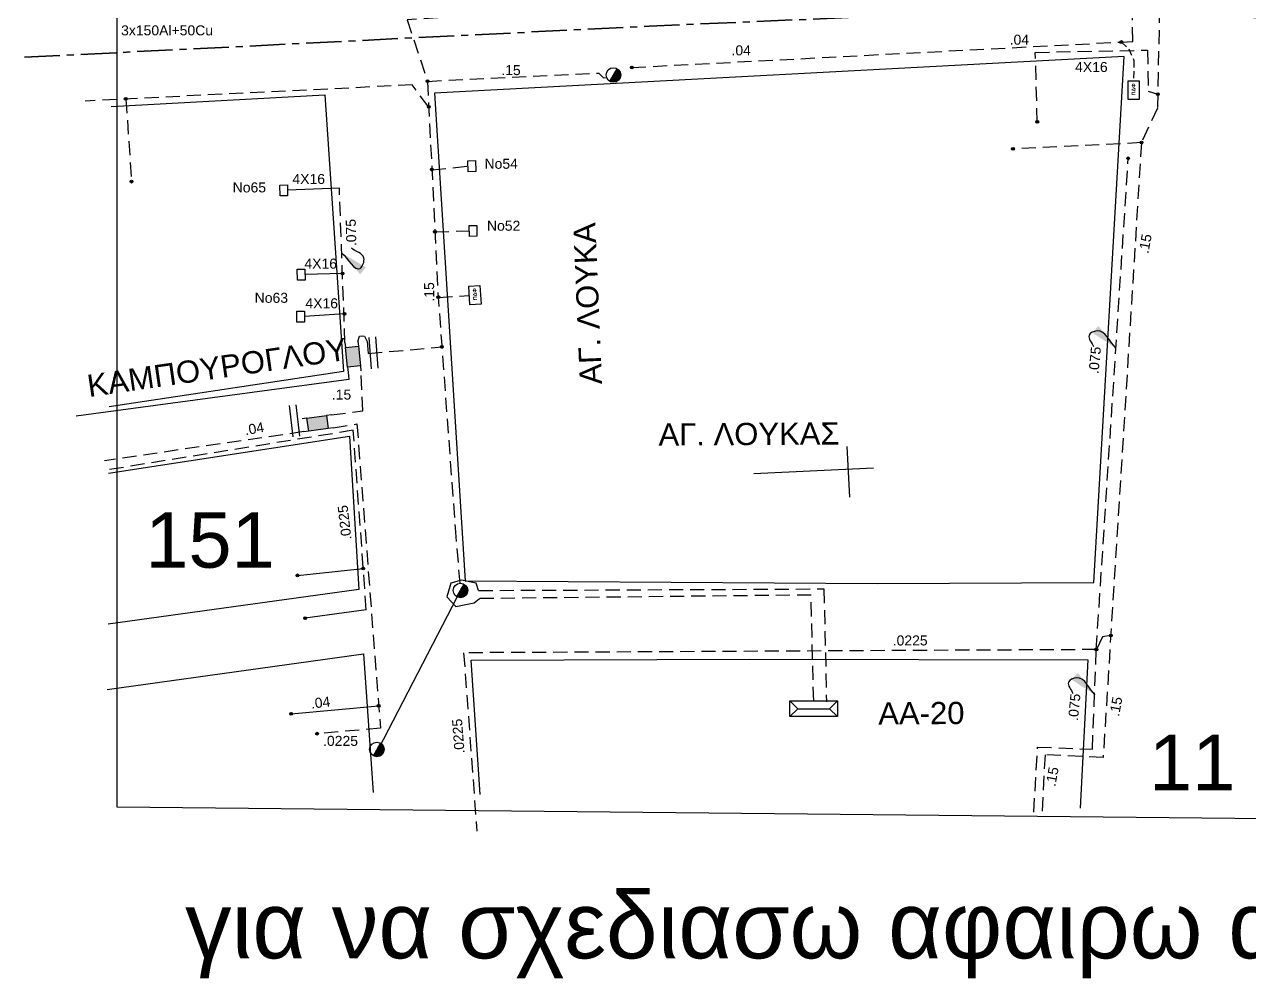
# Model space of a CAD drawing. Header units: millimetres. Extents: x 738 to 2138, y 37 to 533.
# Drawn here: x 738.9 to 849.2, y 37.3 to 123.2 of the extents above; entities that cross this region are included whole.
import ezdxf

# ---------------------------------------------------------------- set-up
doc = ezdxf.new("R2010")
doc.units = ezdxf.units.MM
doc.linetypes.add('CENTER', pattern=[50.8, 31.75, -6.35, 6.35, -6.35])
doc.linetypes.add('DASHED', pattern=[19.05, 12.7, -6.35])
for name, color, linetype in [('Link Box 4 Διευθύνσεων', 7, 'Continuous'), ('Pillar', 7, 'Continuous'), ('Pillar Δημοτικού Φωτισμού', 7, 'Continuous'), ('Άγνωστα', 7, 'Continuous'), ('Άγνωστα @ 1', 7, 'Continuous'), ('Γέφυρες Εναέριου Δικτύου', 7, 'Continuous'), ('Εναέρια παροχή ΧΤ 4x16', 7, 'Continuous'), ('Επιγραφές - Σχήματα', 7, 'Continuous'), ('Επιτοίχιο Κουτί', 7, 'Continuous'), ('Καλώδια ΧΤ   3x150+50AL', 7, 'DASHED'), ('Στύλος ΦΜ', 7, 'Continuous'), ('Στύλος ΦΜ @ 1', 7, 'Continuous'), ('Συνδέσεις', 7, 'Continuous'), ('Τομή', 7, 'Continuous'), ('Υποσταθμός πόλεως', 7, 'Continuous'), ('Υπόβαθρο ΔΕΗ', 7, 'Continuous'), ('Υπόγεια Καλώδια Δικτύου ΧΤ   .04', 7, 'DASHED'), ('Υπόγεια Καλώδια Δικτύου ΧΤ   .10', 7, 'DASHED'), ('Υπόγεια Καλώδια Δικτύου ΧΤ   .15', 7, 'DASHED'), ('Υπόγεια καλώδια Παροχών ΧΤ   .0225', 7, 'DASHED'), ('Υπόγεια καλώδια Παροχών ΧΤ   .075', 7, 'DASHED'), ('Υπόγεια καλώδια Παροχών ΧΤ   .15', 7, 'DASHED')]:
    doc.layers.add(name, color=color, linetype=linetype)
doc.styles.add('arial', font='arial.ttf')
doc.styles.get("Standard").update_dxf_attribs({"font": 'arial.ttf'})
doc.linetypes.add('SYN_LINE', pattern='A,0.5,-0.0001,["/\\/\\/\\/",Standard,S=0.1,R=0,X=0,Y=-0.05],-0.25', length=0.7501)
doc.dimstyles.new('ISO-25', dxfattribs={"dimtxt": 2.5, "dimasz": 2.5, "dimexe": 1.25, "dimexo": 0.625, "dimtad": 1, "dimtxsty": 'Standard', "dimcen": 2.5, "dimadec": 0, "dimazin": 0, "dimtfac": 1, "dimtmove": 0, "dimatfit": 3, "dimfxl": 1, "dimarcsym": 0})

# ---------------------------------------------------------------- blocks, each defined once
blk = doc.blocks.new('LINK BOX 4 ΑΝΑΧΩΡΗΣΕΩΝ')
at = {"layer": 'Link Box 4 Διευθύνσεων', "ltscale": 40}
blk.add_hatch(color=256, dxfattribs=at).paths.add_polyline_path([(-3.54, 0), (-3.54, -4.67), (3.54, -4.67), (3.54, 0)])
for p, q in [((-3.54, 0), (-5.33, 0)), ((5.33, 0), (3.54, 0)), ((-3.54, -4.67), (-5.33, -4.67)), ((5.33, -4.67), (3.54, -4.67))]:
    blk.add_line(p, q, dxfattribs=at)
blk.add_lwpolyline([(-3.54, -4.67), (-3.54, 0), (3.54, 0), (3.54, -4.67)], close=True, dxfattribs=at)
blk = doc.blocks.new('_ΣΥΝΔΕΣΗ')
at = {"layer": 'Συνδέσεις', "linetype": 'SYN_LINE', "ltscale": 40}
blk.add_hatch(color=256, dxfattribs=at).paths.add_polyline_path([(-116.75, 2339.64, 1), (-117.75, 2339.64, 1)])
at = {"layer": 'Συνδέσεις'}
blk.add_circle((-117.25, 2339.64), 0.5, dxfattribs=at)
blk = doc.blocks.new('ΥΠΑΡΧΩΝ ΤΣΙΜΕΝΤΕΝΙΟΣ ΣΤΥΛΟΣ')
at = {"layer": 'Στύλος ΦΜ'}
blk.add_hatch(color=7, dxfattribs=at).paths.add_polyline_path([(-1.29, -2.28, 0.574793), (2.62, 0, 0.268822), (1.3, 2.27)])
blk.add_line((-1.29, -2.28), (1.3, 2.27), dxfattribs=at)
blk.add_circle((0, 0), 2.62, dxfattribs=at)
at = {"layer": 'Στύλος ΦΜ', "flags": 4}
for tag, p in [('ΑΡΙΘΜΟΣ', (-4.68, 8.05)), ('ΤΥΠΟΣ', (-4.91, 3.03))]:
    blk.add_attdef(tag, p, '', height=4, dxfattribs=at)
blk = doc.blocks.new('PILLAR ΔΗΜΟΤΙΚΟΥ ΦΩΤΙΣΜΟΥ')
at = {"layer": 'Pillar Δημοτικού Φωτισμού', "ltscale": 40}
for p, q in [((-3.64, 2), (3.07, 2)), ((-3.64, -2), (-3.64, 2)), ((3.07, 2), (3.07, -2)), ((3.07, -2), (-3.64, -2))]:
    blk.add_line(p, q, dxfattribs=at)
at = {"layer": 'Pillar Δημοτικού Φωτισμού', "insert": (-2.13, 0.69), "char_height": 1.3575, "width": 109.961, "attachment_point": 1}
blk.add_mtext('{\\fArial|b1|i0|c161|p34;ΠΔΦ}', dxfattribs=at)
blk = doc.blocks.new('ΕΠΙΤΟΙΧΙΟ ΚΟΥΤΙ')
at = {"layer": 'Επιτοίχιο Κουτί', "ltscale": 40}
blk.add_lwpolyline([(-2.06, 1.35), (1.86, 1.35), (1.86, -1.39), (-2.06, -1.39)], close=True, dxfattribs=at)
blk = doc.blocks.new('ΤΟΜΗ')
at = {"layer": 'Τομή', "ltscale": 40}
for p, q in [((-5.68, 0), (5.68, 0)), ((5.68, -2.33), (-5.68, -2.33))]:
    blk.add_line(p, q, dxfattribs=at)
blk = doc.blocks.new('Pillar')
at = {"layer": 'Υποσταθμός πόλεως', "linetype": 'Continuous', "ltscale": 40}
blk.add_lwpolyline([(-8.57, 2.82), (8.57, 2.82), (8.57, -2.82), (-8.57, -2.82)], close=True, dxfattribs=at)
for points in [[(-5.75, 0), (-8.57, 2.82)], [(-8.57, -2.82), (-5.75, 0)], [(-5.75, 0), (5.75, 0)], [(5.75, 0), (8.57, 2.82)], [(8.57, -2.82), (5.75, 0)]]:
    blk.add_lwpolyline(points, dxfattribs=at)
at = {"layer": 'Pillar', "ltscale": 40}
blk.add_attdef('PILLAR', (-5.74, 3.71), '', height=2.52, dxfattribs=at)

msp = doc.modelspace()

# ---------------------------------------------------------------- linework, layer by layer
at = {"layer": 'Άγνωστα', "color": 62, "linetype": 'DASHED', "ltscale": 0.1}
for points in [[(747.99, 116.52), (748.49, 109.06)], [(775.54, 110.15), (778.79, 110.47)], [(775.81, 104.56), (778.9, 104.64)], [(776.12, 98.66), (778.91, 98.83)], [(768.87, 94.7), (769.01, 95.18), (769.28, 95.2), (769.46, 95.18), (769.7, 94.7), (769.79, 93.61), (776.44, 94.2)], [(809.92, 62.32), (809.69, 71.86), (779.82, 71.54), (779.82, 71.54)]]:
    msp.add_lwpolyline(points, dxfattribs=at)
at = {"layer": 'Άγνωστα', "color": 151, "linetype": 'DASHED', "ltscale": 0.1}
msp.add_lwpolyline([(839.44, 112.59), (827.87, 112.02)], dxfattribs=at)
at = {"layer": 'Άγνωστα', "color": 151, "ltscale": 0.1}
for points in [[(768, 91.93), (768.05, 91.28), (743.52, 87.95)], [(763.43, 73.63), (769.36, 74.26)], [(769.63, 70.52), (764.14, 69.77)]]:
    msp.add_lwpolyline(points, dxfattribs=at)
at = {"layer": 'Άγνωστα', "linetype": 'DASHED', "ltscale": 0.1}
msp.add_lwpolyline([(779.75, 72.27), (810.85, 72.41), (811.07, 62.25)], dxfattribs=at)
at = {"layer": 'Άγνωστα', "ltscale": 0.1}
msp.add_lwpolyline([(777.81, 71.69), (770.71, 57.94)], dxfattribs=at)
at = {"layer": 'Γέφυρες Εναέριου Δικτύου', "ltscale": 0.1}
msp.add_lwpolyline([(779.75, 72.27), (779.52, 72.92), (778.22, 73.2), (777.26, 72.92), (776.9, 71.7), (777.71, 70.84), (779.34, 71.17), (779.82, 71.54)], dxfattribs=at)
at = {"layer": 'Εναέρια παροχή ΧΤ 4x16', "color": 5, "linetype": 'DASHED', "ltscale": 0.05}
msp.add_lwpolyline([(837.63, 121.65), (838.3, 121.04), (838.76, 119.98), (838.72, 118.14)], dxfattribs=at)
at = {"layer": 'Εναέρια παροχή ΧΤ 4x16', "color": 151, "linetype": 'DASHED', "ltscale": 0.1}
msp.add_lwpolyline([(830.06, 114.44), (829.88, 120.72), (839.98, 120.92), (840.05, 117.22), (840.9, 116.95)], dxfattribs=at)
at = {"layer": 'Εναέρια παροχή ΧΤ 4x16', "color": 151, "ltscale": 0.1}
for points in [[(767.21, 108.48), (762.54, 108.3)], [(767.49, 100.8), (764.1, 100.71)], [(767.68, 97.17), (764.06, 96.93)]]:
    msp.add_lwpolyline(points, dxfattribs=at)
at = {"layer": 'Επιγραφές - Σχήματα'}
msp.add_lwpolyline([(747.16, 52.8), (1697.68, 43.15), (1697.68, 519.66), (747.16, 519.66)], close=True, dxfattribs=at)
at = {"layer": 'Υπόβαθρο ΔΕΗ', "linetype": 'CENTER', "lineweight": 35, "ltscale": 0.1, "flags": 128}
msp.add_lwpolyline([(738.85, 120.28), (795.1, 123.08), (836.13, 124.85), (948.31, 116.56), (1052.7, 109.39), (1116.32, 104.99), (1122.47, 164.59), (1123.65, 177.5), (1175.98, 172.35), (1176.71, 176.9), (1232.67, 172.85), (1239.7, 171.91), (1248.96, 167.98), (1253.99, 164.59), (1287.16, 143.71), (1304.39, 131.35, -0.041124), (1312.47, 124.48), (1348.44, 88.41), (1385.03, 49.71)], format="xyb", dxfattribs=at)
at = {"layer": 'Υπόβαθρο ΔΕΗ', "ltscale": 0.1}
msp.add_lwpolyline([(778.55, 73.15), (815.63, 72.89), (835.14, 72.99), (837.87, 120.34), (775.77, 117.06)], close=True, dxfattribs=at)
for points in [[(746.67, 115.86), (765.89, 116.89), (767.58, 91.99), (746.49, 88.82)], [(746.42, 82.83), (768.12, 86.15), (768.96, 72.37), (746.4, 69.23)], [(746.31, 63.35), (769.39, 66.58), (770.26, 54.09)], [(779.89, 53.9), (779.08, 66), (804.14, 66.08), (834.61, 66.04), (833.93, 52.68)]]:
    msp.add_lwpolyline(points, dxfattribs=at)
at = {"layer": 'Υπόβαθρο ΔΕΗ', "linetype": 'DASHED'}
for points in [[(812.92, 85.24), (813.15, 80.66)], [(804.52, 82.79), (815.31, 83.3)]]:
    msp.add_lwpolyline(points, dxfattribs=at)
at = {"layer": 'Υπόγεια Καλώδια Δικτύου ΧΤ   .04', "color": 5, "ltscale": 0.1}
msp.add_lwpolyline([(793.55, 119.36), (837.63, 121.65)], dxfattribs=at)
at = {"layer": 'Υπόγεια Καλώδια Δικτύου ΧΤ   .04', "color": 151, "ltscale": 0.1}
msp.add_lwpolyline([(764.01, 86.57), (746.05, 83.95)], dxfattribs=at)
at = {"layer": 'Υπόγεια Καλώδια Δικτύου ΧΤ   .04', "color": 151}
msp.add_lwpolyline([(762.87, 61.17), (770.74, 61.88)], dxfattribs=at)
at = {"layer": 'Υπόγεια Καλώδια Δικτύου ΧΤ   .10', "color": 5, "ltscale": 0.1}
msp.add_lwpolyline([(837.63, 121.65), (838.66, 121.71), (838.51, 128.39), (845.04, 128.79), (853.24, 128.37), (853.33, 129.92)], dxfattribs=at)
at = {"layer": 'Υπόγεια Καλώδια Δικτύου ΧΤ   .15', "color": 151, "ltscale": 0.1}
msp.add_lwpolyline([(841.19, 130.35), (840.87, 115.71), (839.44, 112.59), (835.99, 57.24), (830.76, 57.47), (830.47, 52.16)], dxfattribs=at)
at = {"layer": 'Υπόγεια Καλώδια Δικτύου ΧΤ   .15', "color": 62, "ltscale": 0.1}
for points in [[(801.47, 126.11), (801.15, 125.52), (789.37, 124.75), (773.3, 123.65), (775.15, 118.11)], [(775.15, 118.11), (790.58, 118.86), (790.99, 118.42), (791.27, 118.45)], [(775.15, 118.11), (776.08, 99.11), (777.63, 77.94), (778.05, 72.92)], [(775.26, 115.8), (773.77, 117.79), (744.32, 116.34)]]:
    msp.add_lwpolyline(points, dxfattribs=at)
at = {"layer": 'Υπόγεια καλώδια Παροχών ΧΤ   .0225', "ltscale": 0.1}
for points in [[(766.65, 86.92), (768.79, 87.27), (770.9, 59.87), (765.2, 59.38)], [(769.63, 70.52), (768.46, 86.69), (746.42, 83.14)], [(836.69, 68.21), (835.92, 68.11), (835.37, 66.95), (778.4, 66.66), (779.59, 50.6)]]:
    msp.add_lwpolyline(points, dxfattribs=at)
at = {"layer": 'Υπόγεια καλώδια Παροχών ΧΤ   .075', "ltscale": 0.1}
for points in [[(829.75, 52.3), (830.08, 58.17), (835.02, 57.98), (835.37, 66.95), (838.25, 111.18)], [(767.71, 94.58), (767.21, 108.48)]]:
    msp.add_lwpolyline(points, dxfattribs=at)
at = {"layer": 'Υπόγεια καλώδια Παροχών ΧΤ   .15', "color": 151, "ltscale": 0.1}
msp.add_lwpolyline([(766.49, 88.08), (769.32, 88.44), (769.16, 92.05)], dxfattribs=at)

# ---------------------------------------------------------------- block references
at = {"layer": 'Link Box 4 Διευθύνσεων'}
for p, xscale, yscale, zscale, rotation in [((767.85, 93.26), 0.2499999999999975, 0.2499999999999975, 0.2499999999999975, 96.08467209583046), ((765.17, 87.9), 0.2500000000000144, 0.2500000000000144, 0.2500000000000144, 7.577543388250221)]:
    msp.add_blockref('LINK BOX 4 ΑΝΑΧΩΡΗΣΕΩΝ', p, dxfattribs=dict(at, xscale=xscale, yscale=yscale, zscale=zscale, rotation=rotation))
at = {"layer": 'Pillar', "xscale": 0.25, "yscale": 0.25, "zscale": 0.25}
msp.add_blockref('Pillar', (809.92, 61.62), dxfattribs=at)
at = {"layer": 'Pillar Δημοτικού Φωτισμού'}
for p, xscale, yscale, zscale, rotation in [((838.73, 117.38), 0.2499999999999583, 0.2499999999999583, 0.2499999999999583, 90.01460918639054), ((779.41, 98.94), 0.2499999999999853, 0.2499999999999853, 0.2499999999999853, 93.42173972274868)]:
    msp.add_blockref('PILLAR ΔΗΜΟΤΙΚΟΥ ΦΩΤΙΣΜΟΥ', p, dxfattribs=dict(at, xscale=xscale, yscale=yscale, zscale=zscale, rotation=rotation))
at = {"layer": 'Άγνωστα @ 1', "ltscale": 0.1, "xscale": 0.25, "yscale": 0.25, "zscale": 0.25}
msp.add_blockref('ΥΠΑΡΧΩΝ ΤΣΙΜΕΝΤΕΝΙΟΣ ΣΤΥΛΟΣ', (778.11, 72.27), dxfattribs=at)
at = {"layer": 'Επιτοίχιο Κουτί', "xscale": 0.2500000000000544, "yscale": 0.2500000000000544, "zscale": 0.2500000000000544, "rotation": 271.1657740910334}
for p in [(779.14, 110.45), (762.2, 108.26), (779.25, 104.62), (763.77, 100.68), (763.73, 96.9)]:
    msp.add_blockref('ΕΠΙΤΟΙΧΙΟ ΚΟΥΤΙ', p, dxfattribs=at)
at = {"layer": 'Στύλος ΦΜ @ 1', "ltscale": 40, "xscale": 0.25, "yscale": 0.25, "zscale": 0.25}
for p in [(791.89, 118.68), (770.59, 57.96)]:
    msp.add_blockref('ΥΠΑΡΧΩΝ ΤΣΙΜΕΝΤΕΝΙΟΣ ΣΤΥΛΟΣ', p, dxfattribs=at)
at = {"layer": 'Συνδέσεις', "xscale": 0.25, "yscale": 0.25, "zscale": 0.25}
for p in [(866.94, -463.26), (822.86, -465.55), (804.46, -466.79), (870.22, -467.95), (777.3, -468.37), (804.58, -469.09), (859.37, -470.45), (868.75, -472.31), (857.18, -472.88), (867.56, -473.73), (804.85, -474.75), (777.81, -475.83), (805.13, -480.34), (796.8, -484.1), (805.43, -486.24), (796.99, -487.73), (805.75, -490.71), (798.67, -510.65), (792.74, -511.28), (793.45, -515.14), (866, -516.69), (864.69, -517.94), (800.06, -523.03), (792.18, -523.74), (794.51, -525.53)]:
    msp.add_blockref('_ΣΥΝΔΕΣΗ', p, dxfattribs=at)
at = {"layer": 'Τομή'}
for p, xscale, yscale, zscale, rotation in [((770.57, 93.69), 0.2500000000000902, 0.2500000000000902, 0.2500000000000902, 274.4814204252565), ((763.45, 87.57), 0.2500000000001075, 0.2500000000001075, 0.2500000000001075, 276.7392761366383)]:
    msp.add_blockref('ΤΟΜΗ', p, dxfattribs=dict(at, xscale=xscale, yscale=yscale, zscale=zscale, rotation=rotation))

# ---------------------------------------------------------------- texts
at = {"layer": 'Εναέρια παροχή ΧΤ 4x16', "insert": (833.46, 119.85), "char_height": 0.9, "width": 84.1859, "attachment_point": 1, "style": 'arial'}
msp.add_mtext('4X16', dxfattribs=at)
at = {"layer": 'Εναέρια παροχή ΧΤ 4x16', "char_height": 0.9, "width": 84.1859, "attachment_point": 1}
for insert in [(762.98, 109.77), (764.06, 102.15), (764.15, 98.58)]:
    msp.add_mtext('4X16', dxfattribs=dict(at, insert=insert))
at = {"layer": 'Επιγραφές - Σχήματα'}
for s, p in [('No54', (780.28, 110.24)), ('No65', (757.6, 108.11)), ('No52', (780.5, 104.66)), ('No63', (759.58, 98.17))]:
    msp.add_text(s, height=0.9, dxfattribs=at).set_placement(p)
at = {"layer": 'Επιγραφές - Σχήματα', "char_height": 2, "width": 42.5503, "attachment_point": 1, "style": 'arial'}
for s, insert, rotation in [('ΑΓ. ΛΟΥΚΑ', (788.87, 90.77), 92.3971), ('ΚΑΜΠΟΥΡΟΓΛΟΥ', (744.37, 91.66), 8.2073), ('ΑΓ. ΛΟΥΚΑΣ', (795.94, 87.31), 0.3608), ('ΑA-20', (815.73, 62.2), 0.3608)]:
    msp.add_mtext(s, dxfattribs=dict(at, insert=insert, rotation=rotation))
at = {"layer": 'Επιγραφές - Σχήματα', "char_height": 5, "width": 1.2368, "attachment_point": 1}
for s, insert in [('151', (749.73, 79.32)), ('11', (840.12, 59.29))]:
    msp.add_mtext(s, dxfattribs=dict(at, insert=insert))
at = {"layer": 'Επιγραφές - Σχήματα', "ltscale": 10, "insert": (753.31, 45.15), "char_height": 6, "width": 315.0361, "attachment_point": 1}
msp.add_mtext('{\\C1;για να σχεδιασω αφαιρω απο τα μετρα  3m}', dxfattribs=at)
at = {"layer": 'Καλώδια ΧΤ   3x150+50AL', "insert": (747.55, 123.15), "char_height": 0.9, "width": 84.1859, "attachment_point": 1, "style": 'arial'}
msp.add_mtext('3x150Al+50Cu', dxfattribs=at)
at = {"layer": 'Υπόγεια Καλώδια Δικτύου ΧΤ   .04', "char_height": 0.9, "width": 84.1859, "attachment_point": 1, "style": 'arial'}
for insert in [(802.52, 121.35), (827.57, 122.31)]:
    msp.add_mtext('.04', dxfattribs=dict(at, insert=insert))
for insert, rotation in [((758.61, 87.14), 10.1288), ((764.59, 62.52), 7.0813)]:
    msp.add_mtext('.04', dxfattribs=dict(at, insert=insert, rotation=rotation))
at = {"layer": 'Υπόγεια Καλώδια Δικτύου ΧΤ   .15', "insert": (781.79, 119.57), "char_height": 0.9, "width": 84.1859, "attachment_point": 1, "style": 'arial'}
msp.add_mtext('.15', dxfattribs=at)
at = {"layer": 'Υπόγεια Καλώδια Δικτύου ΧΤ   .15', "char_height": 0.9, "width": 84.1859, "attachment_point": 1, "style": 'arial'}
for insert, rotation in [((839.17, 102.72), 79.4991), ((774.86, 98.27), 90.8687), ((836.53, 61.05), 79.4991), ((830.79, 54.74), 79.4991)]:
    msp.add_mtext('.15', dxfattribs=dict(at, insert=insert, rotation=rotation))
at = {"layer": 'Υπόγεια καλώδια Παροχών ΧΤ   .0225', "ltscale": 0.1}
msp.add_text('.0225', height=0.9, rotation=96.8629, dxfattribs=at).set_placement((768.31, 76.88))
at = {"layer": 'Υπόγεια καλώδια Παροχών ΧΤ   .0225'}
for rotation, p in [(0.067, (817.04, 67.32)), (94.5383, (778.49, 57.62))]:
    msp.add_text('.0225', height=0.9, rotation=rotation, dxfattribs=at).set_placement(p)
at = {"layer": 'Υπόγεια καλώδια Παροχών ΧΤ   .0225', "ltscale": 0.1}
msp.add_text('.0225', height=0.9, dxfattribs=at).set_placement((765.74, 58.28))
at = {"layer": 'Υπόγεια καλώδια Παροχών ΧΤ   .075', "char_height": 0.9, "width": 84.1859, "attachment_point": 1, "style": 'arial'}
for insert, rotation in [((767.84, 103.26), 91.4787), ((834.67, 91.83), 84.5176), ((832.82, 60.59), 84.5176)]:
    msp.add_mtext('.075', dxfattribs=dict(at, insert=insert, rotation=rotation))
at = {"layer": 'Υπόγεια καλώδια Παροχών ΧΤ   .15', "insert": (766.53, 90.36), "char_height": 0.9, "width": 84.1859, "attachment_point": 1, "style": 'arial'}
msp.add_mtext('.15', dxfattribs=at)

# ---------------------------------------------------------------- leaders
at = {"layer": 'Επιγραφές - Σχήματα', "path_type": 1}
for points in [[(767.42, 102.65), (769.08, 101.27), (769.41, 102.21), (768.3, 103.08)], [(837.14, 94.1), (835.44, 95.64), (834.72, 95.25), (835.12, 94.23)], [(835.28, 62.86), (833.59, 64.4), (832.87, 64.01), (833.26, 62.99)]]:
    msp.add_leader(points, dimstyle='ISO-25', override={"dimgap": 0.625, "dimtad": 0}, dxfattribs=at)

doc.saveas('drawing.dxf')
